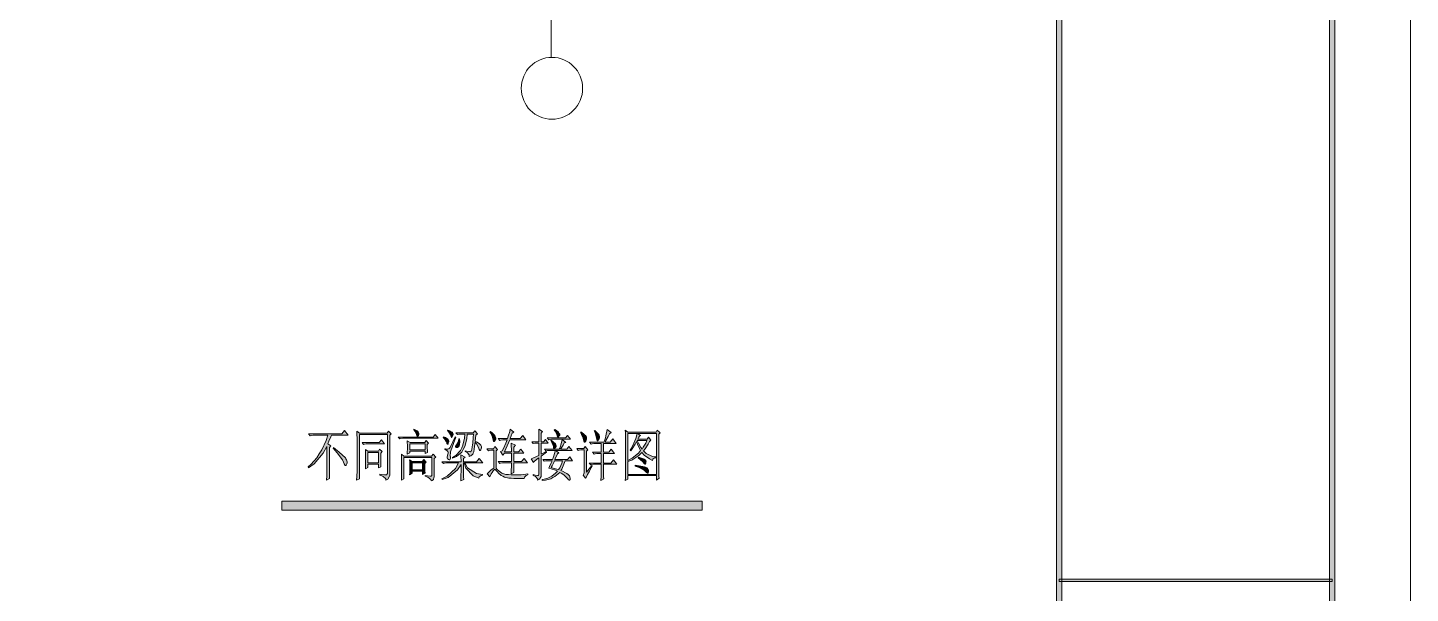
# Model space of a CAD drawing. Header units: millimetres. Extents: x 0 to 586, y 0 to 414.
# Drawn here: x 411.5 to 585.6, y 205 to 276.2 of the extents above; entities that cross this region are included whole.
import ezdxf

# ---------------------------------------------------------------- set-up
doc = ezdxf.new("R2010")
doc.units = ezdxf.units.MM

msp = doc.modelspace()

# ---------------------------------------------------------------- hatches: boundary and pattern name
h = msp.add_hatch(color=0)
h.dxf.hatch_style = 2
h.paths.add_polyline_path([(541.736139, 9.860139), (541.048222, 9.860139), (541.048222, 404.223361), (541.736139, 404.223361)])
h = msp.add_hatch(color=0)
h.dxf.hatch_style = 2
h.paths.add_polyline_path([(576.117861, 9.514417), (575.429944, 10.205861), (575.429944, 403.877639), (576.117861, 404.569083)])
h = msp.add_hatch(color=0)
h.dxf.hatch_style = 2
h.paths.add_polyline_path([(449.463583, 223.343611), (449.463583, 220.697778), (449.463583, 220.285028), (449.474167, 219.650028), (449.48475, 219.431306), (449.110806, 219.237278), (449.121389, 219.762917), (449.131972, 220.669556), (449.131972, 221.057611), (449.131972, 223.481194), (448.691, 222.641583), (447.548, 221.290444), (446.842444, 220.782444), (446.796583, 220.891806), (447.159944, 221.223417), (447.861972, 222.055972), (448.197111, 222.556917), (448.53225, 223.061389), (449.079056, 224.236139), (449.287194, 224.913472), (447.569167, 224.913472), (447.424528, 224.913472), (447.159944, 224.871139), (447.04, 224.828806), (446.842444, 225.079278), (451.026389, 225.079278), (451.358, 225.4885), (451.820139, 224.913472), (449.728167, 224.913472), (449.629389, 224.677111), (449.407139, 224.126778), (449.287194, 223.809278), (449.661139, 223.534111)])
h = msp.add_hatch(color=0)
h.dxf.hatch_style = 2
h.paths.add_polyline_path([(455.806528, 219.985167), (456.039361, 219.942833), (456.395667, 219.893444), (456.522667, 219.889917), (456.649667, 219.882861), (456.776667, 220.080417), (456.776667, 220.288556), (456.776667, 224.966389), (453.252417, 224.966389), (453.252417, 219.378389), (452.899639, 219.212583), (452.920806, 219.667667), (452.9455, 220.397917), (452.9455, 220.673083), (452.9455, 224.140889), (452.9455, 224.44075), (452.934917, 225.07575), (452.920806, 225.403833), (453.252417, 225.132194), (456.7555, 225.132194), (456.910722, 225.403833), (457.2635, 225.047528), (457.087111, 224.881722), (457.087111, 220.12275), (457.097694, 219.791139), (456.833111, 219.336056), (456.557944, 219.212583), (456.557944, 219.3925), (456.184, 219.71), (455.806528, 219.847583)])
h = msp.add_hatch(color=0)
h.dxf.hatch_style = 2
h.paths.add_polyline_path([(458.141917, 224.663), (462.526944, 224.663), (462.791528, 224.994611), (463.165472, 224.497194), (458.868639, 224.497194), (458.727528, 224.497194), (458.462944, 224.458389), (458.343, 224.416056)])
h = msp.add_hatch(color=0)
h.dxf.hatch_style = 2
h.paths.add_polyline_path([(460.082194, 225.573167), (460.103361, 225.657833), (460.27975, 225.573167), (460.523167, 225.428528), (460.586667, 225.368556), (460.653694, 225.305056), (460.72425, 225.160417), (460.731306, 225.079278), (460.738361, 224.994611), (460.703083, 224.864083), (460.664278, 224.818222), (460.625472, 224.768833), (460.576083, 224.719444), (460.5655, 224.719444), (460.53375, 224.719444), (460.466722, 224.832333), (460.434972, 224.941694), (460.389111, 225.093389), (460.212722, 225.407361)])
h = msp.add_hatch(color=0)
h.dxf.hatch_style = 2
h.paths.add_polyline_path([(463.804, 224.606556), (463.849861, 224.691222), (464.100333, 224.581861), (464.393139, 224.409), (464.431944, 224.3455), (464.47075, 224.285528), (464.509556, 224.183222), (464.509556, 224.140889), (464.509556, 224.084444), (464.477806, 223.960972), (464.442528, 223.893944), (464.410778, 223.823389), (464.364917, 223.756361), (464.354333, 223.756361), (464.333167, 223.756361), (464.276722, 223.851611), (464.244972, 223.946861), (464.188528, 224.084444), (463.969806, 224.416056)])
h = msp.add_hatch(color=0)
h.dxf.hatch_style = 2
h.paths.add_polyline_path([(465.303306, 224.691222), (465.3915, 224.634778), (465.081056, 223.8375), (464.752972, 222.923806), (464.728278, 222.803861), (464.707111, 222.687444), (464.696528, 222.352306), (464.707111, 222.130056), (464.707111, 221.967778), (464.640083, 221.801972), (464.576583, 221.801972), (464.566, 221.801972), (464.488389, 221.840778), (464.421361, 221.883111), (464.354333, 221.925444), (464.290833, 222.034806), (464.290833, 222.105361), (464.290833, 222.158278), (464.322583, 222.295861), (464.354333, 222.380528), (464.389611, 222.489889), (464.421361, 222.641583), (464.421361, 222.680389), (464.421361, 222.736833), (464.382556, 222.839139), (464.34375, 222.888528), (464.304944, 222.934389), (464.135611, 223.026111), (464.001556, 223.068444), (464.001556, 223.177806), (464.079167, 223.163694), (464.213222, 223.149583), (464.266139, 223.149583), (464.389611, 223.149583), (464.566, 223.216611), (464.618917, 223.287167), (464.675361, 223.354194), (465.017556, 224.056222)])
h = msp.add_hatch(color=0)
h.dxf.hatch_style = 2
h.paths.add_polyline_path([(464.333167, 225.4885), (464.379028, 225.544944), (464.6295, 225.446167), (464.922306, 225.287417), (464.961111, 225.227444), (464.999917, 225.163944), (465.038722, 225.061639), (465.038722, 225.019306), (465.038722, 224.966389), (465.003444, 224.835861), (464.971694, 224.75825), (464.939944, 224.684167), (464.894083, 224.606556), (464.8835, 224.606556), (464.862333, 224.606556), (464.805889, 224.705333), (464.774139, 224.800583), (464.717694, 224.938167), (464.498972, 225.280361)])
h = msp.add_hatch(color=0)
h.dxf.hatch_style = 2
h.paths.add_polyline_path([(467.924444, 224.909944), (467.83625, 224.140889), (468.065556, 224.017417), (468.376, 223.802222), (468.453611, 223.714028), (468.531222, 223.622306), (468.605306, 223.452972), (468.605306, 223.368306), (468.605306, 223.315389), (468.580611, 223.181333), (468.552389, 223.10725), (468.524167, 223.033167), (468.474778, 222.955556), (468.453611, 222.955556), (468.418333, 222.955556), (468.34425, 223.093139), (468.298389, 223.230722), (468.220778, 223.438861), (467.977361, 223.823389), (467.815083, 224.003306), (467.758639, 223.463556), (467.649278, 222.782694), (467.592833, 222.638056), (467.539917, 222.493417), (467.285917, 222.28175), (467.088361, 222.211194), (467.088361, 222.405222), (466.823778, 222.708611), (466.559194, 222.817972), (466.580361, 222.927333), (466.75675, 222.888528), (467.024861, 222.832083), (467.120111, 222.817972), (467.211833, 222.803861), (467.335306, 222.888528), (467.363528, 222.983778), (467.388222, 223.079028), (467.451722, 223.417694), (467.483472, 223.657583), (467.515222, 223.897472), (467.58225, 224.581861), (467.614, 225.019306), (466.823778, 225.019306), (466.767333, 224.416056), (466.523917, 223.4565), (466.336944, 223.10725), (466.149972, 222.754472), (465.479694, 222.197083), (464.992861, 221.992472), (464.971694, 222.073611), (465.402083, 222.348778), (465.980639, 222.962611), (466.128806, 223.301278), (466.276972, 223.636417), (466.471, 224.497194), (466.513333, 225.019306), (465.786611, 225.019306), (465.589056, 224.966389), (465.412667, 225.185111), (467.592833, 225.185111), (467.769222, 225.432056), (468.100833, 225.07575)])
h = msp.add_hatch(color=0)
h.dxf.hatch_style = 2
h.paths.add_polyline_path([(469.684806, 225.298), (469.751833, 225.354444), (469.949389, 225.20275), (470.221028, 224.94875), (470.291583, 224.846444), (470.362139, 224.740611), (470.429167, 224.557167), (470.425639, 224.4725), (470.418583, 224.391361), (470.362139, 224.253778), (470.31275, 224.197333), (470.263361, 224.144417), (470.203389, 224.087972), (470.192806, 224.087972), (470.150472, 224.087972), (470.083444, 224.253778), (470.062278, 224.419583), (470.016417, 224.624194), (469.829444, 225.065167)])
h = msp.add_hatch(color=0)
h.dxf.hatch_style = 2
h.paths.add_polyline_path([(471.229972, 222.927333), (471.381667, 223.2025), (471.692111, 223.893944), (471.843806, 224.306694), (471.402833, 224.306694), (471.293472, 224.306694), (471.064167, 224.264361), (470.940694, 224.222028), (470.743139, 224.4725), (471.889667, 224.4725), (471.999028, 224.775889), (472.175417, 225.368556), (472.242444, 225.657833), (472.704583, 225.269778), (472.482333, 225.132194), (472.221278, 224.4725), (473.498333, 224.4725), (473.826417, 224.857028), (474.225056, 224.306694), (472.175417, 224.306694), (471.536889, 222.78975), (472.394139, 222.78975), (472.394139, 223.036694), (472.383556, 223.576444), (472.372972, 223.865722), (472.923306, 223.61525), (472.683417, 223.396528), (472.683417, 222.78975), (473.276083, 222.78975), (473.561833, 223.149583), (473.960472, 222.623944), (472.683417, 222.623944), (472.683417, 221.576194), (473.674722, 221.576194), (474.002806, 221.96425), (474.401444, 221.413917), (472.683417, 221.413917), (472.683417, 221.082306), (472.694, 220.461417), (472.704583, 220.172139), (472.372972, 220.009861), (472.383556, 220.352056), (472.394139, 221.054083), (472.394139, 221.413917), (471.3605, 221.413917), (471.261722, 221.413917), (471.039472, 221.371583), (470.919528, 221.32925), (470.721972, 221.576194), (472.394139, 221.576194), (472.394139, 222.623944), (471.536889, 222.623944), (471.318167, 222.377), (471.007722, 222.817972)])
h = msp.add_hatch(color=0)
h.dxf.hatch_style = 2
h.paths.add_polyline_path([(476.140639, 222.486361), (476.758, 222.817972), (476.800333, 222.736833), (476.140639, 222.239417), (476.140639, 219.9005), (476.140639, 219.67825), (475.921917, 219.336056), (475.699667, 219.212583), (475.720833, 219.364278), (475.445667, 219.667667), (475.149333, 219.815833), (475.149333, 219.928722), (475.39275, 219.872278), (475.689083, 219.822889), (475.745528, 219.829944), (475.798444, 219.837), (475.854889, 219.953417), (475.854889, 220.066306), (475.854889, 222.048917), (475.558556, 221.826667), (475.216361, 221.523278), (475.1705, 221.442139), (474.88475, 221.911333), (475.082306, 221.978361), (475.569139, 222.200611), (475.854889, 222.348778), (475.854889, 223.890417), (475.39275, 223.890417), (475.128167, 223.8375), (474.951778, 224.056222), (475.854889, 224.056222), (475.854889, 224.624194), (475.844306, 225.421472), (475.833722, 225.657833), (476.317028, 225.354444), (476.140639, 225.160417), (476.140639, 224.056222), (476.426389, 224.056222), (476.669806, 224.359611), (477.04375, 223.890417), (476.140639, 223.890417)])
h = msp.add_hatch(color=0)
h.dxf.hatch_style = 2
h.paths.add_polyline_path([(476.888528, 224.553639), (479.223917, 224.553639), (479.467333, 224.857028), (479.841278, 224.391361), (477.572917, 224.391361), (477.428278, 224.391361), (477.188389, 224.349028), (477.089611, 224.306694)])
h = msp.add_hatch(color=0)
h.dxf.hatch_style = 2
h.paths.add_polyline_path([(477.858667, 225.601389), (478.056222, 225.463806), (478.310222, 225.259194), (478.366667, 225.188639), (478.419583, 225.118083), (478.476028, 225.008722), (478.476028, 224.969917), (478.476028, 224.913472), (478.430167, 224.79), (478.387833, 224.719444), (478.341972, 224.652417), (478.289056, 224.581861), (478.278472, 224.581861), (478.243194, 224.581861), (478.190278, 224.691222), (478.169111, 224.804111), (478.12325, 224.969917), (477.936278, 225.340333), (477.791639, 225.544944)])
h = msp.add_hatch(color=0)
h.dxf.hatch_style = 2
h.paths.add_polyline_path([(481.097167, 225.213333), (481.143028, 225.294472), (481.262972, 225.213333), (481.499333, 225.033417), (481.61575, 224.938167), (481.732167, 224.839389), (481.852111, 224.634778), (481.855639, 224.521889), (481.862694, 224.412528), (481.820361, 224.229083), (481.770972, 224.151472), (481.718056, 224.077389), (481.6475, 223.999778), (481.626333, 223.999778), (481.594583, 223.999778), (481.527556, 224.151472), (481.492278, 224.303167), (481.439361, 224.511306), (481.241806, 224.962861)])
h = msp.add_hatch(color=0)
h.dxf.hatch_style = 2
h.paths.add_polyline_path([(484.466194, 225.597861), (484.953028, 225.213333), (484.755472, 225.07575), (484.579083, 224.730028), (484.303917, 224.207917), (484.205139, 224.028), (484.818972, 224.028), (485.150583, 224.44075), (485.591556, 223.862194), (484.004056, 223.862194), (484.004056, 222.761528), (484.667278, 222.761528), (484.974194, 223.146056), (485.369306, 222.595722), (484.004056, 222.595722), (484.004056, 221.385694), (484.907167, 221.385694), (485.259944, 221.798444), (485.658583, 221.219889), (484.004056, 221.219889), (484.004056, 220.602528), (484.014639, 219.67825), (484.02875, 219.378389), (483.675972, 219.184361), (483.686556, 219.748806), (483.697139, 220.764806), (483.697139, 221.219889), (482.815194, 221.219889), (482.727, 221.219889), (482.518861, 221.177556), (482.395389, 221.13875), (482.197833, 221.385694), (483.697139, 221.385694), (483.697139, 222.595722), (483.235, 222.595722), (483.146806, 222.595722), (482.935139, 222.553389), (482.815194, 222.514583), (482.617639, 222.761528), (483.697139, 222.761528), (483.697139, 223.862194), (482.861056, 223.862194), (482.772861, 223.862194), (482.561194, 223.819861), (482.44125, 223.781056), (482.243694, 224.028), (484.049917, 224.028), (484.116944, 224.193806), (484.236889, 224.578333), (484.289806, 224.800583), (484.34625, 225.019306), (484.434444, 225.417944)])
h = msp.add_hatch(color=0)
h.dxf.hatch_style = 2
h.paths.add_polyline_path([(482.815194, 225.432056), (482.882222, 225.4885), (483.037444, 225.350917), (483.273806, 225.1075), (483.354944, 225.005194), (483.439611, 224.902889), (483.510167, 224.701806), (483.499583, 224.606556), (483.489, 224.511306), (483.4255, 224.359611), (483.376111, 224.303167), (483.326722, 224.246722), (483.26675, 224.193806), (483.256167, 224.193806), (483.213833, 224.193806), (483.146806, 224.3455), (483.125639, 224.497194), (483.090361, 224.701806), (482.935139, 225.171)])
h = msp.add_hatch(color=0)
h.paths.add_polyline_path([(490.967889, 225.019306), (490.967889, 220.450833), (490.967889, 220.175667), (490.978472, 219.67825), (490.989056, 219.459528), (490.657444, 219.240806), (490.657444, 219.791139), (487.066167, 219.791139), (487.066167, 219.350167), (486.738083, 219.184361), (486.748667, 219.459528), (486.75925, 220.023972), (486.75925, 220.31325), (486.75925, 224.4725), (486.75925, 224.705333), (486.748667, 225.227444), (486.738083, 225.516722), (487.066167, 225.269778), (490.615111, 225.269778), (490.766806, 225.544944), (491.119583, 225.185111)])
h.paths.add_polyline_path([(487.066167, 219.956944), (490.657444, 219.956944), (490.657444, 225.103972), (488.279722, 225.103972), (488.653667, 224.857028), (488.519611, 224.772361), (488.456111, 224.648889), (488.357333, 224.454861), (488.322056, 224.387833), (489.48975, 224.387833), (489.644972, 224.634778), (489.976583, 224.25025), (489.800194, 224.112667), (489.613222, 223.781056), (489.225167, 223.177806), (489.027611, 222.902639), (489.369806, 222.585139), (490.152972, 222.214722), (490.590417, 222.158278), (490.590417, 222.048917), (490.428139, 222.034806), (490.216472, 221.869), (490.174139, 221.717306), (489.786083, 221.897222), (489.115806, 222.391111), (488.830056, 222.708611), (488.445528, 222.324083), (487.563583, 221.759639), (487.066167, 221.579722)])
h.paths.add_polyline_path([(487.066167, 225.103972), (487.066167, 221.717306), (487.58475, 221.992472), (488.389083, 222.613361), (488.674833, 222.955556), (488.533722, 223.206028), (488.279722, 223.770472), (488.170361, 224.084444), (487.993972, 223.74225), (487.6165, 223.163694), (487.418944, 222.930861), (487.351917, 222.983778), (487.528306, 223.273056), (487.828167, 223.872778), (487.948111, 224.183222), (488.068056, 224.493667), (488.212694, 224.952278), (488.233861, 225.103972)])
h.paths.add_polyline_path([(488.255028, 224.222028), (488.41025, 223.879833), (488.706583, 223.340083), (488.851222, 223.149583), (489.006444, 223.368306), (489.313361, 223.904528), (489.468583, 224.222028)])
h = msp.add_hatch(color=0)
h.dxf.hatch_style = 2
h.paths.add_polyline_path([(449.925722, 223.258944), (449.99275, 223.343611), (450.698306, 222.765056), (451.474417, 222.048917), (451.544972, 221.911333), (451.615528, 221.77375), (451.689611, 221.5515), (451.689611, 221.470361), (451.689611, 221.413917), (451.654333, 221.283389), (451.622583, 221.205778), (451.590833, 221.131694), (451.534389, 221.057611), (451.513222, 221.057611), (451.467361, 221.057611), (451.336833, 221.276333), (451.248639, 221.498583), (451.114583, 221.787861), (450.454889, 222.666278)])
h = msp.add_hatch(color=0)
h.dxf.hatch_style = 2
h.paths.add_polyline_path([(453.584028, 223.950389), (455.718333, 223.950389), (456.007611, 224.306694), (456.423889, 223.784583), (454.222556, 223.784583), (454.099083, 223.784583), (453.880361, 223.74225), (453.781583, 223.699917)])
h = msp.add_hatch(color=0)
h.paths.add_polyline_path([(454.000306, 223.093139), (454.31075, 222.874417), (455.630139, 222.874417), (455.785361, 223.149583), (456.116972, 222.817972), (455.940583, 222.627472), (455.940583, 221.611472), (455.940583, 221.431556), (455.951167, 221.07525), (455.96175, 220.895333), (455.654833, 220.75775), (455.654833, 221.223417), (454.31075, 221.223417), (454.31075, 220.810667), (454.000306, 220.673083), (454.014417, 220.909444), (454.025, 221.480944), (454.025, 221.816083), (454.025, 222.151222), (454.014417, 222.793278)])
h.paths.add_polyline_path([(454.31075, 222.708611), (454.31075, 221.389222), (455.654833, 221.389222), (455.654833, 222.708611)])
h = msp.add_hatch(color=0)
h.paths.add_polyline_path([(459.267278, 222.518111), (459.277861, 222.740361), (459.288444, 223.167222), (459.288444, 223.371833), (459.288444, 223.579972), (459.277861, 223.992722), (459.267278, 224.197333), (459.620056, 223.978611), (461.468611, 223.978611), (461.666167, 224.225556), (461.955444, 223.86925), (461.800222, 223.731667), (461.800222, 223.400056), (461.810806, 222.892056), (461.821389, 222.712139), (461.514472, 222.574556), (461.514472, 222.877944), (459.595361, 222.877944), (459.595361, 222.683917)])
h.paths.add_polyline_path([(459.595361, 223.812806), (459.595361, 223.040222), (461.514472, 223.040222), (461.514472, 223.812806)])
h = msp.add_hatch(color=0)
h.dxf.hatch_style = 2
h.paths.add_polyline_path([(465.874806, 224.416056), (465.885389, 224.098556), (465.846583, 223.664639), (465.797194, 223.548222), (465.747806, 223.431806), (465.610222, 223.322444), (465.522028, 223.3295), (465.433833, 223.336556), (465.345639, 223.385944), (465.345639, 223.42475), (465.345639, 223.467083), (465.402083, 223.576444), (465.455, 223.647), (465.567889, 223.784583), (465.733694, 224.169111), (465.786611, 224.416056)])
h = msp.add_hatch(color=0)
h.dxf.hatch_style = 2
h.paths.add_polyline_path([(470.478556, 220.726), (470.56675, 220.602528), (470.831333, 220.352056), (471.007722, 220.228583), (471.184111, 220.105111), (471.702694, 219.953417), (472.044889, 219.925194), (472.383556, 219.9005), (473.022083, 219.886389), (473.321944, 219.9005), (473.618278, 219.911083), (474.189778, 219.967528), (474.464944, 220.009861), (474.464944, 219.9005), (474.256806, 219.829944), (474.0275, 219.597111), (474.002806, 219.431306), (473.508917, 219.431306), (472.694, 219.452472), (472.372972, 219.473639), (472.055472, 219.491278), (471.526306, 219.618278), (471.318167, 219.720583), (471.1065, 219.822889), (470.778417, 220.091), (470.654944, 220.256806), (470.535, 220.4085), (470.362139, 220.560194), (470.31275, 220.560194), (470.263361, 220.560194), (470.094028, 220.380278), (469.974083, 220.203889), (469.850611, 220.023972), (469.7095, 219.748806), (469.684806, 219.650028), (469.335556, 220.038083), (469.444917, 220.147444), (469.861194, 220.507278), (470.171639, 220.754222), (470.171639, 223.015528), (470.016417, 223.015528), (469.875306, 223.015528), (469.610722, 222.973194), (469.48725, 222.930861), (469.289694, 223.181333), (470.125778, 223.181333), (470.302167, 223.4565), (470.654944, 223.096667), (470.478556, 222.902639)])
h = msp.add_hatch(color=0)
h.paths.add_polyline_path([(478.190278, 222.542806), (477.879833, 221.830194), (479.467333, 221.830194), (479.731917, 222.158278), (480.105861, 221.664389), (479.181583, 221.664389), (479.015778, 221.223417), (478.740611, 220.616639), (478.63125, 220.450833), (478.849972, 220.355583), (479.223917, 220.1545), (479.379139, 220.052194), (479.534361, 219.949889), (479.714278, 219.769972), (479.7425, 219.692361), (479.770722, 219.618278), (479.798944, 219.48775), (479.798944, 219.431306), (479.798944, 219.3925), (479.781306, 219.314889), (479.763667, 219.279611), (479.749556, 219.247861), (479.71075, 219.212583), (479.686056, 219.212583), (479.654306, 219.212583), (479.555528, 219.293722), (479.4885, 219.378389), (479.389722, 219.515972), (479.185111, 219.734694), (479.082806, 219.819361), (478.976972, 219.9005), (478.673583, 220.094528), (478.476028, 220.203889), (478.299639, 220.009861), (477.876306, 219.67825), (477.629361, 219.540667), (477.378889, 219.403083), (476.701556, 219.226694), (476.274694, 219.184361), (476.274694, 219.293722), (476.504, 219.336056), (476.983778, 219.494806), (477.230722, 219.611222), (477.477667, 219.727639), (477.957444, 220.094528), (478.190278, 220.341472), (477.936278, 220.464944), (477.385944, 220.658972), (477.089611, 220.726), (477.198972, 220.962361), (477.417694, 221.428028), (477.527056, 221.664389), (476.736833, 221.664389), (476.53575, 221.607944), (476.359361, 221.830194), (477.572917, 221.830194), (477.682278, 222.144167), (477.858667, 222.708611), (477.925694, 222.955556), (476.955556, 222.955556), (476.758, 222.899111), (476.581611, 223.121361), (478.430167, 223.121361), (478.476028, 223.244833), (478.56775, 223.52), (478.620667, 223.671694), (478.670056, 223.823389), (478.761778, 224.165583), (478.807639, 224.359611), (479.248611, 223.975083), (479.047528, 223.918639), (478.895833, 223.643472), (478.652417, 223.244833), (478.564222, 223.121361), (479.379139, 223.121361), (479.643722, 223.449444), (480.038833, 222.955556), (477.968028, 222.955556), (478.366667, 222.652167)])
h.paths.add_polyline_path([(477.417694, 220.810667), (477.661111, 220.754222), (478.12325, 220.63075), (478.341972, 220.563722), (478.486611, 220.796556), (478.730028, 221.346889), (478.828806, 221.664389), (477.8375, 221.664389), (477.738722, 221.45625), (477.527056, 221.029389)])
h = msp.add_hatch(color=0)
h.dxf.hatch_style = 2
h.paths.add_polyline_path([(477.417694, 224.278472), (477.661111, 224.073861), (477.929222, 223.795167), (477.957444, 223.728139), (477.985667, 223.657583), (478.013889, 223.562333), (478.013889, 223.534111), (478.013889, 223.477667), (477.968028, 223.36125), (477.925694, 223.301278), (477.879833, 223.237778), (477.816333, 223.174278), (477.791639, 223.174278), (477.759889, 223.174278), (477.703444, 223.301278), (477.682278, 223.42475), (477.650528, 223.590556), (477.484722, 223.989194), (477.350667, 224.225556)])
h = msp.add_hatch(color=0)
h.dxf.hatch_style = 2
h.paths.add_polyline_path([(481.845056, 220.228583), (482.508278, 221.082306), (482.571778, 221.025861), (482.451833, 220.807139), (482.222528, 220.366167), (482.109639, 220.143917), (481.989694, 219.925194), (481.802722, 219.579472), (481.735694, 219.456), (481.428778, 219.86875), (481.481694, 219.939306), (481.538139, 220.143917), (481.538139, 220.2815), (481.538139, 223.064917), (481.231222, 223.064917), (481.143028, 223.064917), (480.931361, 223.022583), (480.811417, 222.98025), (480.613861, 223.230722), (481.516972, 223.230722), (481.693361, 223.477667), (482.021444, 223.064917), (481.845056, 222.899111)])
h = msp.add_hatch(color=0)
h.dxf.hatch_style = 2
h.paths.add_polyline_path([(461.535639, 219.819361), (461.810806, 219.777028), (462.153, 219.727639), (462.220028, 219.724111), (462.283528, 219.717056), (462.350556, 219.819361), (462.350556, 219.928722), (462.350556, 222.077139), (458.847472, 222.077139), (458.847472, 219.406611), (458.540556, 219.212583), (458.551139, 219.625333), (458.561722, 220.443778), (458.561722, 220.853), (458.561722, 221.258694), (458.551139, 222.077139), (458.540556, 222.489889), (458.847472, 222.242944), (462.329389, 222.242944), (462.548111, 222.518111), (462.858556, 222.133583), (462.657472, 221.967778), (462.657472, 219.819361), (462.657472, 219.681778), (462.625722, 219.466583), (462.593972, 219.3925), (462.558694, 219.314889), (462.407, 219.184361), (462.283528, 219.131444), (462.241194, 219.321944), (461.86725, 219.611222), (461.535639, 219.71)])
h = msp.add_hatch(color=0)
h.paths.add_polyline_path([(461.489778, 221.308083), (461.489778, 220.976472), (461.503889, 220.383806), (461.514472, 220.12275), (461.204028, 219.956944), (461.204028, 220.341472), (459.884639, 220.341472), (459.884639, 220.094528), (459.574194, 219.9005), (459.584778, 220.136861), (459.595361, 220.606056), (459.595361, 220.838889), (459.595361, 221.071722), (459.584778, 221.540917), (459.574194, 221.77375), (459.884639, 221.58325), (461.161694, 221.58325), (461.35925, 221.830194), (461.645, 221.473889)])
h.paths.add_polyline_path([(459.884639, 221.417444), (459.884639, 220.507278), (461.204028, 220.507278), (461.204028, 221.417444)])
h = msp.add_hatch(color=0)
h.dxf.hatch_style = 2
h.paths.add_polyline_path([(466.361639, 220.507278), (466.361639, 220.232111), (466.372222, 219.639444), (466.382806, 219.321944), (466.030028, 219.131444), (466.040611, 219.597111), (466.051194, 220.63075), (466.051194, 221.195194), (465.610222, 220.521389), (464.421361, 219.568889), (463.673472, 219.293722), (463.648778, 219.406611), (464.290833, 219.720583), (465.335056, 220.711889), (465.744278, 221.389222), (464.354333, 221.389222), (464.213222, 221.389222), (463.948639, 221.346889), (463.825167, 221.304556), (463.627611, 221.5515), (466.051194, 221.5515), (466.051194, 221.689083), (466.040611, 222.115944), (466.030028, 222.405222), (466.559194, 222.105361), (466.361639, 221.939556), (466.361639, 221.5515), (467.991472, 221.5515), (468.319556, 221.967778), (468.781694, 221.389222), (466.513333, 221.389222), (466.855528, 220.782444), (467.977361, 220.066306), (468.760528, 219.956944), (468.760528, 219.847583), (468.562972, 219.819361), (468.330139, 219.625333), (468.298389, 219.459528), (467.58225, 219.762917), (466.647389, 220.726), (466.425139, 221.389222), (466.361639, 221.389222)])
h = msp.add_hatch(color=0)
h.dxf.hatch_style = 2
h.paths.add_polyline_path([(488.389083, 222.101833), (488.653667, 222.034806), (489.027611, 221.911333), (489.136972, 221.854889), (489.246333, 221.798444), (489.348639, 221.615), (489.334528, 221.484472), (489.323944, 221.353944), (489.281611, 221.223417), (489.246333, 221.223417), (489.214583, 221.223417), (489.136972, 221.290444), (489.094639, 221.361), (488.985278, 221.498583), (488.621917, 221.826667), (488.367917, 222.020694)])
h = msp.add_hatch(color=0)
h.dxf.hatch_style = 2
h.paths.add_polyline_path([(487.969278, 221.110528), (488.477278, 221.0435), (489.144028, 220.912972), (489.302778, 220.849472), (489.461528, 220.7895), (489.634389, 220.574306), (489.644972, 220.422611), (489.655556, 220.270917), (489.613222, 220.12275), (489.556778, 220.12275), (489.525028, 220.12275), (489.412139, 220.203889), (489.334528, 220.285028), (489.17225, 220.450833), (488.487861, 220.807139), (487.969278, 221.001167)])
h = msp.add_hatch(color=0)
h.dxf.hatch_style = 2
h.paths.add_polyline_path([(443.476944, 215.459028), (443.476944, 216.563222), (496.428889, 216.563222), (496.428889, 215.459028)])
h = msp.add_hatch(color=0)
h.dxf.hatch_style = 2
h.paths.add_polyline_path([(541.390417, 206.466722), (541.390417, 206.763056), (575.772139, 206.763056), (575.772139, 206.466722)])

# ---------------------------------------------------------------- linework, layer by layer
at = {"color": 0, "lineweight": 0}
for points in [[(0, 0), (585.632278, 0), (585.632278, 414.0835), (0, 414.0835)], [(541.736139, 9.860139), (541.048222, 9.860139), (541.048222, 404.223361), (541.736139, 404.223361)], [(576.117861, 9.514417), (575.429944, 10.205861), (575.429944, 403.877639), (576.117861, 404.569083)], [(449.463583, 223.343611), (449.463583, 220.697778), (449.463583, 220.285028), (449.474167, 219.650028), (449.48475, 219.431306), (449.110806, 219.237278), (449.121389, 219.762917), (449.131972, 220.669556), (449.131972, 221.057611), (449.131972, 223.481194), (448.691, 222.641583), (447.548, 221.290444), (446.842444, 220.782444), (446.796583, 220.891806), (447.159944, 221.223417), (447.861972, 222.055972), (448.197111, 222.556917), (448.53225, 223.061389), (449.079056, 224.236139), (449.287194, 224.913472), (447.569167, 224.913472), (447.424528, 224.913472), (447.159944, 224.871139), (447.04, 224.828806), (446.842444, 225.079278), (451.026389, 225.079278), (451.358, 225.4885), (451.820139, 224.913472), (449.728167, 224.913472), (449.629389, 224.677111), (449.407139, 224.126778), (449.287194, 223.809278), (449.661139, 223.534111)], [(455.806528, 219.985167), (456.039361, 219.942833), (456.395667, 219.893444), (456.522667, 219.889917), (456.649667, 219.882861), (456.776667, 220.080417), (456.776667, 220.288556), (456.776667, 224.966389), (453.252417, 224.966389), (453.252417, 219.378389), (452.899639, 219.212583), (452.920806, 219.667667), (452.9455, 220.397917), (452.9455, 220.673083), (452.9455, 224.140889), (452.9455, 224.44075), (452.934917, 225.07575), (452.920806, 225.403833), (453.252417, 225.132194), (456.7555, 225.132194), (456.910722, 225.403833), (457.2635, 225.047528), (457.087111, 224.881722), (457.087111, 220.12275), (457.097694, 219.791139), (456.833111, 219.336056), (456.557944, 219.212583), (456.557944, 219.3925), (456.184, 219.71), (455.806528, 219.847583)], [(458.141917, 224.663), (462.526944, 224.663), (462.791528, 224.994611), (463.165472, 224.497194), (458.868639, 224.497194), (458.727528, 224.497194), (458.462944, 224.458389), (458.343, 224.416056)], [(460.082194, 225.573167), (460.103361, 225.657833), (460.27975, 225.573167), (460.523167, 225.428528), (460.586667, 225.368556), (460.653694, 225.305056), (460.72425, 225.160417), (460.731306, 225.079278), (460.738361, 224.994611), (460.703083, 224.864083), (460.664278, 224.818222), (460.625472, 224.768833), (460.576083, 224.719444), (460.5655, 224.719444), (460.53375, 224.719444), (460.466722, 224.832333), (460.434972, 224.941694), (460.389111, 225.093389), (460.212722, 225.407361)], [(463.804, 224.606556), (463.849861, 224.691222), (464.100333, 224.581861), (464.393139, 224.409), (464.431944, 224.3455), (464.47075, 224.285528), (464.509556, 224.183222), (464.509556, 224.140889), (464.509556, 224.084444), (464.477806, 223.960972), (464.442528, 223.893944), (464.410778, 223.823389), (464.364917, 223.756361), (464.354333, 223.756361), (464.333167, 223.756361), (464.276722, 223.851611), (464.244972, 223.946861), (464.188528, 224.084444), (463.969806, 224.416056)], [(465.303306, 224.691222), (465.3915, 224.634778), (465.081056, 223.8375), (464.752972, 222.923806), (464.728278, 222.803861), (464.707111, 222.687444), (464.696528, 222.352306), (464.707111, 222.130056), (464.707111, 221.967778), (464.640083, 221.801972), (464.576583, 221.801972), (464.566, 221.801972), (464.488389, 221.840778), (464.421361, 221.883111), (464.354333, 221.925444), (464.290833, 222.034806), (464.290833, 222.105361), (464.290833, 222.158278), (464.322583, 222.295861), (464.354333, 222.380528), (464.389611, 222.489889), (464.421361, 222.641583), (464.421361, 222.680389), (464.421361, 222.736833), (464.382556, 222.839139), (464.34375, 222.888528), (464.304944, 222.934389), (464.135611, 223.026111), (464.001556, 223.068444), (464.001556, 223.177806), (464.079167, 223.163694), (464.213222, 223.149583), (464.266139, 223.149583), (464.389611, 223.149583), (464.566, 223.216611), (464.618917, 223.287167), (464.675361, 223.354194), (465.017556, 224.056222)], [(464.333167, 225.4885), (464.379028, 225.544944), (464.6295, 225.446167), (464.922306, 225.287417), (464.961111, 225.227444), (464.999917, 225.163944), (465.038722, 225.061639), (465.038722, 225.019306), (465.038722, 224.966389), (465.003444, 224.835861), (464.971694, 224.75825), (464.939944, 224.684167), (464.894083, 224.606556), (464.8835, 224.606556), (464.862333, 224.606556), (464.805889, 224.705333), (464.774139, 224.800583), (464.717694, 224.938167), (464.498972, 225.280361)], [(467.924444, 224.909944), (467.83625, 224.140889), (468.065556, 224.017417), (468.376, 223.802222), (468.453611, 223.714028), (468.531222, 223.622306), (468.605306, 223.452972), (468.605306, 223.368306), (468.605306, 223.315389), (468.580611, 223.181333), (468.552389, 223.10725), (468.524167, 223.033167), (468.474778, 222.955556), (468.453611, 222.955556), (468.418333, 222.955556), (468.34425, 223.093139), (468.298389, 223.230722), (468.220778, 223.438861), (467.977361, 223.823389), (467.815083, 224.003306), (467.758639, 223.463556), (467.649278, 222.782694), (467.592833, 222.638056), (467.539917, 222.493417), (467.285917, 222.28175), (467.088361, 222.211194), (467.088361, 222.405222), (466.823778, 222.708611), (466.559194, 222.817972), (466.580361, 222.927333), (466.75675, 222.888528), (467.024861, 222.832083), (467.120111, 222.817972), (467.211833, 222.803861), (467.335306, 222.888528), (467.363528, 222.983778), (467.388222, 223.079028), (467.451722, 223.417694), (467.483472, 223.657583), (467.515222, 223.897472), (467.58225, 224.581861), (467.614, 225.019306), (466.823778, 225.019306), (466.767333, 224.416056), (466.523917, 223.4565), (466.336944, 223.10725), (466.149972, 222.754472), (465.479694, 222.197083), (464.992861, 221.992472), (464.971694, 222.073611), (465.402083, 222.348778), (465.980639, 222.962611), (466.128806, 223.301278), (466.276972, 223.636417), (466.471, 224.497194), (466.513333, 225.019306), (465.786611, 225.019306), (465.589056, 224.966389), (465.412667, 225.185111), (467.592833, 225.185111), (467.769222, 225.432056), (468.100833, 225.07575)], [(469.684806, 225.298), (469.751833, 225.354444), (469.949389, 225.20275), (470.221028, 224.94875), (470.291583, 224.846444), (470.362139, 224.740611), (470.429167, 224.557167), (470.425639, 224.4725), (470.418583, 224.391361), (470.362139, 224.253778), (470.31275, 224.197333), (470.263361, 224.144417), (470.203389, 224.087972), (470.192806, 224.087972), (470.150472, 224.087972), (470.083444, 224.253778), (470.062278, 224.419583), (470.016417, 224.624194), (469.829444, 225.065167)], [(471.229972, 222.927333), (471.381667, 223.2025), (471.692111, 223.893944), (471.843806, 224.306694), (471.402833, 224.306694), (471.293472, 224.306694), (471.064167, 224.264361), (470.940694, 224.222028), (470.743139, 224.4725), (471.889667, 224.4725), (471.999028, 224.775889), (472.175417, 225.368556), (472.242444, 225.657833), (472.704583, 225.269778), (472.482333, 225.132194), (472.221278, 224.4725), (473.498333, 224.4725), (473.826417, 224.857028), (474.225056, 224.306694), (472.175417, 224.306694), (471.536889, 222.78975), (472.394139, 222.78975), (472.394139, 223.036694), (472.383556, 223.576444), (472.372972, 223.865722), (472.923306, 223.61525), (472.683417, 223.396528), (472.683417, 222.78975), (473.276083, 222.78975), (473.561833, 223.149583), (473.960472, 222.623944), (472.683417, 222.623944), (472.683417, 221.576194), (473.674722, 221.576194), (474.002806, 221.96425), (474.401444, 221.413917), (472.683417, 221.413917), (472.683417, 221.082306), (472.694, 220.461417), (472.704583, 220.172139), (472.372972, 220.009861), (472.383556, 220.352056), (472.394139, 221.054083), (472.394139, 221.413917), (471.3605, 221.413917), (471.261722, 221.413917), (471.039472, 221.371583), (470.919528, 221.32925), (470.721972, 221.576194), (472.394139, 221.576194), (472.394139, 222.623944), (471.536889, 222.623944), (471.318167, 222.377), (471.007722, 222.817972)], [(476.140639, 222.486361), (476.758, 222.817972), (476.800333, 222.736833), (476.140639, 222.239417), (476.140639, 219.9005), (476.140639, 219.67825), (475.921917, 219.336056), (475.699667, 219.212583), (475.720833, 219.364278), (475.445667, 219.667667), (475.149333, 219.815833), (475.149333, 219.928722), (475.39275, 219.872278), (475.689083, 219.822889), (475.745528, 219.829944), (475.798444, 219.837), (475.854889, 219.953417), (475.854889, 220.066306), (475.854889, 222.048917), (475.558556, 221.826667), (475.216361, 221.523278), (475.1705, 221.442139), (474.88475, 221.911333), (475.082306, 221.978361), (475.569139, 222.200611), (475.854889, 222.348778), (475.854889, 223.890417), (475.39275, 223.890417), (475.128167, 223.8375), (474.951778, 224.056222), (475.854889, 224.056222), (475.854889, 224.624194), (475.844306, 225.421472), (475.833722, 225.657833), (476.317028, 225.354444), (476.140639, 225.160417), (476.140639, 224.056222), (476.426389, 224.056222), (476.669806, 224.359611), (477.04375, 223.890417), (476.140639, 223.890417)], [(476.888528, 224.553639), (479.223917, 224.553639), (479.467333, 224.857028), (479.841278, 224.391361), (477.572917, 224.391361), (477.428278, 224.391361), (477.188389, 224.349028), (477.089611, 224.306694)], [(477.858667, 225.601389), (478.056222, 225.463806), (478.310222, 225.259194), (478.366667, 225.188639), (478.419583, 225.118083), (478.476028, 225.008722), (478.476028, 224.969917), (478.476028, 224.913472), (478.430167, 224.79), (478.387833, 224.719444), (478.341972, 224.652417), (478.289056, 224.581861), (478.278472, 224.581861), (478.243194, 224.581861), (478.190278, 224.691222), (478.169111, 224.804111), (478.12325, 224.969917), (477.936278, 225.340333), (477.791639, 225.544944)], [(481.097167, 225.213333), (481.143028, 225.294472), (481.262972, 225.213333), (481.499333, 225.033417), (481.61575, 224.938167), (481.732167, 224.839389), (481.852111, 224.634778), (481.855639, 224.521889), (481.862694, 224.412528), (481.820361, 224.229083), (481.770972, 224.151472), (481.718056, 224.077389), (481.6475, 223.999778), (481.626333, 223.999778), (481.594583, 223.999778), (481.527556, 224.151472), (481.492278, 224.303167), (481.439361, 224.511306), (481.241806, 224.962861)], [(484.466194, 225.597861), (484.953028, 225.213333), (484.755472, 225.07575), (484.579083, 224.730028), (484.303917, 224.207917), (484.205139, 224.028), (484.818972, 224.028), (485.150583, 224.44075), (485.591556, 223.862194), (484.004056, 223.862194), (484.004056, 222.761528), (484.667278, 222.761528), (484.974194, 223.146056), (485.369306, 222.595722), (484.004056, 222.595722), (484.004056, 221.385694), (484.907167, 221.385694), (485.259944, 221.798444), (485.658583, 221.219889), (484.004056, 221.219889), (484.004056, 220.602528), (484.014639, 219.67825), (484.02875, 219.378389), (483.675972, 219.184361), (483.686556, 219.748806), (483.697139, 220.764806), (483.697139, 221.219889), (482.815194, 221.219889), (482.727, 221.219889), (482.518861, 221.177556), (482.395389, 221.13875), (482.197833, 221.385694), (483.697139, 221.385694), (483.697139, 222.595722), (483.235, 222.595722), (483.146806, 222.595722), (482.935139, 222.553389), (482.815194, 222.514583), (482.617639, 222.761528), (483.697139, 222.761528), (483.697139, 223.862194), (482.861056, 223.862194), (482.772861, 223.862194), (482.561194, 223.819861), (482.44125, 223.781056), (482.243694, 224.028), (484.049917, 224.028), (484.116944, 224.193806), (484.236889, 224.578333), (484.289806, 224.800583), (484.34625, 225.019306), (484.434444, 225.417944)], [(482.815194, 225.432056), (482.882222, 225.4885), (483.037444, 225.350917), (483.273806, 225.1075), (483.354944, 225.005194), (483.439611, 224.902889), (483.510167, 224.701806), (483.499583, 224.606556), (483.489, 224.511306), (483.4255, 224.359611), (483.376111, 224.303167), (483.326722, 224.246722), (483.26675, 224.193806), (483.256167, 224.193806), (483.213833, 224.193806), (483.146806, 224.3455), (483.125639, 224.497194), (483.090361, 224.701806), (482.935139, 225.171)], [(490.967889, 225.019306), (490.967889, 220.450833), (490.967889, 220.175667), (490.978472, 219.67825), (490.989056, 219.459528), (490.657444, 219.240806), (490.657444, 219.791139), (487.066167, 219.791139), (487.066167, 219.350167), (486.738083, 219.184361), (486.748667, 219.459528), (486.75925, 220.023972), (486.75925, 220.31325), (486.75925, 224.4725), (486.75925, 224.705333), (486.748667, 225.227444), (486.738083, 225.516722), (487.066167, 225.269778), (490.615111, 225.269778), (490.766806, 225.544944), (491.119583, 225.185111)], [(487.066167, 219.956944), (490.657444, 219.956944), (490.657444, 225.103972), (488.279722, 225.103972), (488.653667, 224.857028), (488.519611, 224.772361), (488.456111, 224.648889), (488.357333, 224.454861), (488.322056, 224.387833), (489.48975, 224.387833), (489.644972, 224.634778), (489.976583, 224.25025), (489.800194, 224.112667), (489.613222, 223.781056), (489.225167, 223.177806), (489.027611, 222.902639), (489.369806, 222.585139), (490.152972, 222.214722), (490.590417, 222.158278), (490.590417, 222.048917), (490.428139, 222.034806), (490.216472, 221.869), (490.174139, 221.717306), (489.786083, 221.897222), (489.115806, 222.391111), (488.830056, 222.708611), (488.445528, 222.324083), (487.563583, 221.759639), (487.066167, 221.579722)], [(487.066167, 225.103972), (487.066167, 221.717306), (487.58475, 221.992472), (488.389083, 222.613361), (488.674833, 222.955556), (488.533722, 223.206028), (488.279722, 223.770472), (488.170361, 224.084444), (487.993972, 223.74225), (487.6165, 223.163694), (487.418944, 222.930861), (487.351917, 222.983778), (487.528306, 223.273056), (487.828167, 223.872778), (487.948111, 224.183222), (488.068056, 224.493667), (488.212694, 224.952278), (488.233861, 225.103972)], [(449.925722, 223.258944), (449.99275, 223.343611), (450.698306, 222.765056), (451.474417, 222.048917), (451.544972, 221.911333), (451.615528, 221.77375), (451.689611, 221.5515), (451.689611, 221.470361), (451.689611, 221.413917), (451.654333, 221.283389), (451.622583, 221.205778), (451.590833, 221.131694), (451.534389, 221.057611), (451.513222, 221.057611), (451.467361, 221.057611), (451.336833, 221.276333), (451.248639, 221.498583), (451.114583, 221.787861), (450.454889, 222.666278)], [(453.584028, 223.950389), (455.718333, 223.950389), (456.007611, 224.306694), (456.423889, 223.784583), (454.222556, 223.784583), (454.099083, 223.784583), (453.880361, 223.74225), (453.781583, 223.699917)], [(454.000306, 223.093139), (454.31075, 222.874417), (455.630139, 222.874417), (455.785361, 223.149583), (456.116972, 222.817972), (455.940583, 222.627472), (455.940583, 221.611472), (455.940583, 221.431556), (455.951167, 221.07525), (455.96175, 220.895333), (455.654833, 220.75775), (455.654833, 221.223417), (454.31075, 221.223417), (454.31075, 220.810667), (454.000306, 220.673083), (454.014417, 220.909444), (454.025, 221.480944), (454.025, 221.816083), (454.025, 222.151222), (454.014417, 222.793278)], [(459.267278, 222.518111), (459.277861, 222.740361), (459.288444, 223.167222), (459.288444, 223.371833), (459.288444, 223.579972), (459.277861, 223.992722), (459.267278, 224.197333), (459.620056, 223.978611), (461.468611, 223.978611), (461.666167, 224.225556), (461.955444, 223.86925), (461.800222, 223.731667), (461.800222, 223.400056), (461.810806, 222.892056), (461.821389, 222.712139), (461.514472, 222.574556), (461.514472, 222.877944), (459.595361, 222.877944), (459.595361, 222.683917)], [(459.595361, 223.812806), (459.595361, 223.040222), (461.514472, 223.040222), (461.514472, 223.812806)], [(465.874806, 224.416056), (465.885389, 224.098556), (465.846583, 223.664639), (465.797194, 223.548222), (465.747806, 223.431806), (465.610222, 223.322444), (465.522028, 223.3295), (465.433833, 223.336556), (465.345639, 223.385944), (465.345639, 223.42475), (465.345639, 223.467083), (465.402083, 223.576444), (465.455, 223.647), (465.567889, 223.784583), (465.733694, 224.169111), (465.786611, 224.416056)], [(470.478556, 220.726), (470.56675, 220.602528), (470.831333, 220.352056), (471.007722, 220.228583), (471.184111, 220.105111), (471.702694, 219.953417), (472.044889, 219.925194), (472.383556, 219.9005), (473.022083, 219.886389), (473.321944, 219.9005), (473.618278, 219.911083), (474.189778, 219.967528), (474.464944, 220.009861), (474.464944, 219.9005), (474.256806, 219.829944), (474.0275, 219.597111), (474.002806, 219.431306), (473.508917, 219.431306), (472.694, 219.452472), (472.372972, 219.473639), (472.055472, 219.491278), (471.526306, 219.618278), (471.318167, 219.720583), (471.1065, 219.822889), (470.778417, 220.091), (470.654944, 220.256806), (470.535, 220.4085), (470.362139, 220.560194), (470.31275, 220.560194), (470.263361, 220.560194), (470.094028, 220.380278), (469.974083, 220.203889), (469.850611, 220.023972), (469.7095, 219.748806), (469.684806, 219.650028), (469.335556, 220.038083), (469.444917, 220.147444), (469.861194, 220.507278), (470.171639, 220.754222), (470.171639, 223.015528), (470.016417, 223.015528), (469.875306, 223.015528), (469.610722, 222.973194), (469.48725, 222.930861), (469.289694, 223.181333), (470.125778, 223.181333), (470.302167, 223.4565), (470.654944, 223.096667), (470.478556, 222.902639)], [(478.190278, 222.542806), (477.879833, 221.830194), (479.467333, 221.830194), (479.731917, 222.158278), (480.105861, 221.664389), (479.181583, 221.664389), (479.015778, 221.223417), (478.740611, 220.616639), (478.63125, 220.450833), (478.849972, 220.355583), (479.223917, 220.1545), (479.379139, 220.052194), (479.534361, 219.949889), (479.714278, 219.769972), (479.7425, 219.692361), (479.770722, 219.618278), (479.798944, 219.48775), (479.798944, 219.431306), (479.798944, 219.3925), (479.781306, 219.314889), (479.763667, 219.279611), (479.749556, 219.247861), (479.71075, 219.212583), (479.686056, 219.212583), (479.654306, 219.212583), (479.555528, 219.293722), (479.4885, 219.378389), (479.389722, 219.515972), (479.185111, 219.734694), (479.082806, 219.819361), (478.976972, 219.9005), (478.673583, 220.094528), (478.476028, 220.203889), (478.299639, 220.009861), (477.876306, 219.67825), (477.629361, 219.540667), (477.378889, 219.403083), (476.701556, 219.226694), (476.274694, 219.184361), (476.274694, 219.293722), (476.504, 219.336056), (476.983778, 219.494806), (477.230722, 219.611222), (477.477667, 219.727639), (477.957444, 220.094528), (478.190278, 220.341472), (477.936278, 220.464944), (477.385944, 220.658972), (477.089611, 220.726), (477.198972, 220.962361), (477.417694, 221.428028), (477.527056, 221.664389), (476.736833, 221.664389), (476.53575, 221.607944), (476.359361, 221.830194), (477.572917, 221.830194), (477.682278, 222.144167), (477.858667, 222.708611), (477.925694, 222.955556), (476.955556, 222.955556), (476.758, 222.899111), (476.581611, 223.121361), (478.430167, 223.121361), (478.476028, 223.244833), (478.56775, 223.52), (478.620667, 223.671694), (478.670056, 223.823389), (478.761778, 224.165583), (478.807639, 224.359611), (479.248611, 223.975083), (479.047528, 223.918639), (478.895833, 223.643472), (478.652417, 223.244833), (478.564222, 223.121361), (479.379139, 223.121361), (479.643722, 223.449444), (480.038833, 222.955556), (477.968028, 222.955556), (478.366667, 222.652167)], [(477.417694, 224.278472), (477.661111, 224.073861), (477.929222, 223.795167), (477.957444, 223.728139), (477.985667, 223.657583), (478.013889, 223.562333), (478.013889, 223.534111), (478.013889, 223.477667), (477.968028, 223.36125), (477.925694, 223.301278), (477.879833, 223.237778), (477.816333, 223.174278), (477.791639, 223.174278), (477.759889, 223.174278), (477.703444, 223.301278), (477.682278, 223.42475), (477.650528, 223.590556), (477.484722, 223.989194), (477.350667, 224.225556)], [(481.845056, 220.228583), (482.508278, 221.082306), (482.571778, 221.025861), (482.451833, 220.807139), (482.222528, 220.366167), (482.109639, 220.143917), (481.989694, 219.925194), (481.802722, 219.579472), (481.735694, 219.456), (481.428778, 219.86875), (481.481694, 219.939306), (481.538139, 220.143917), (481.538139, 220.2815), (481.538139, 223.064917), (481.231222, 223.064917), (481.143028, 223.064917), (480.931361, 223.022583), (480.811417, 222.98025), (480.613861, 223.230722), (481.516972, 223.230722), (481.693361, 223.477667), (482.021444, 223.064917), (481.845056, 222.899111)], [(488.255028, 224.222028), (488.41025, 223.879833), (488.706583, 223.340083), (488.851222, 223.149583), (489.006444, 223.368306), (489.313361, 223.904528), (489.468583, 224.222028)], [(454.31075, 222.708611), (454.31075, 221.389222), (455.654833, 221.389222), (455.654833, 222.708611)], [(461.535639, 219.819361), (461.810806, 219.777028), (462.153, 219.727639), (462.220028, 219.724111), (462.283528, 219.717056), (462.350556, 219.819361), (462.350556, 219.928722), (462.350556, 222.077139), (458.847472, 222.077139), (458.847472, 219.406611), (458.540556, 219.212583), (458.551139, 219.625333), (458.561722, 220.443778), (458.561722, 220.853), (458.561722, 221.258694), (458.551139, 222.077139), (458.540556, 222.489889), (458.847472, 222.242944), (462.329389, 222.242944), (462.548111, 222.518111), (462.858556, 222.133583), (462.657472, 221.967778), (462.657472, 219.819361), (462.657472, 219.681778), (462.625722, 219.466583), (462.593972, 219.3925), (462.558694, 219.314889), (462.407, 219.184361), (462.283528, 219.131444), (462.241194, 219.321944), (461.86725, 219.611222), (461.535639, 219.71)], [(461.489778, 221.308083), (461.489778, 220.976472), (461.503889, 220.383806), (461.514472, 220.12275), (461.204028, 219.956944), (461.204028, 220.341472), (459.884639, 220.341472), (459.884639, 220.094528), (459.574194, 219.9005), (459.584778, 220.136861), (459.595361, 220.606056), (459.595361, 220.838889), (459.595361, 221.071722), (459.584778, 221.540917), (459.574194, 221.77375), (459.884639, 221.58325), (461.161694, 221.58325), (461.35925, 221.830194), (461.645, 221.473889)], [(459.884639, 221.417444), (459.884639, 220.507278), (461.204028, 220.507278), (461.204028, 221.417444)], [(466.361639, 220.507278), (466.361639, 220.232111), (466.372222, 219.639444), (466.382806, 219.321944), (466.030028, 219.131444), (466.040611, 219.597111), (466.051194, 220.63075), (466.051194, 221.195194), (465.610222, 220.521389), (464.421361, 219.568889), (463.673472, 219.293722), (463.648778, 219.406611), (464.290833, 219.720583), (465.335056, 220.711889), (465.744278, 221.389222), (464.354333, 221.389222), (464.213222, 221.389222), (463.948639, 221.346889), (463.825167, 221.304556), (463.627611, 221.5515), (466.051194, 221.5515), (466.051194, 221.689083), (466.040611, 222.115944), (466.030028, 222.405222), (466.559194, 222.105361), (466.361639, 221.939556), (466.361639, 221.5515), (467.991472, 221.5515), (468.319556, 221.967778), (468.781694, 221.389222), (466.513333, 221.389222), (466.855528, 220.782444), (467.977361, 220.066306), (468.760528, 219.956944), (468.760528, 219.847583), (468.562972, 219.819361), (468.330139, 219.625333), (468.298389, 219.459528), (467.58225, 219.762917), (466.647389, 220.726), (466.425139, 221.389222), (466.361639, 221.389222)], [(477.417694, 220.810667), (477.661111, 220.754222), (478.12325, 220.63075), (478.341972, 220.563722), (478.486611, 220.796556), (478.730028, 221.346889), (478.828806, 221.664389), (477.8375, 221.664389), (477.738722, 221.45625), (477.527056, 221.029389)], [(488.389083, 222.101833), (488.653667, 222.034806), (489.027611, 221.911333), (489.136972, 221.854889), (489.246333, 221.798444), (489.348639, 221.615), (489.334528, 221.484472), (489.323944, 221.353944), (489.281611, 221.223417), (489.246333, 221.223417), (489.214583, 221.223417), (489.136972, 221.290444), (489.094639, 221.361), (488.985278, 221.498583), (488.621917, 221.826667), (488.367917, 222.020694)], [(487.969278, 221.110528), (488.477278, 221.0435), (489.144028, 220.912972), (489.302778, 220.849472), (489.461528, 220.7895), (489.634389, 220.574306), (489.644972, 220.422611), (489.655556, 220.270917), (489.613222, 220.12275), (489.556778, 220.12275), (489.525028, 220.12275), (489.412139, 220.203889), (489.334528, 220.285028), (489.17225, 220.450833), (488.487861, 220.807139), (487.969278, 221.001167)], [(443.476944, 215.459028), (443.476944, 216.563222), (496.428889, 216.563222), (496.428889, 215.459028)], [(541.390417, 206.466722), (541.390417, 206.763056), (575.772139, 206.763056), (575.772139, 206.466722)]]:
    msp.add_lwpolyline(points, close=True, dxfattribs=at)
msp.add_lwpolyline([(477.421222, 272.545528), (477.421222, 297.395194)], dxfattribs=at)
msp.add_ellipse((477.502361, 268.603236), major_axis=(0, 3.903486), ratio=0.989607, start_param=0, end_param=6.283185, dxfattribs=at)

doc.saveas('drawing.dxf')
